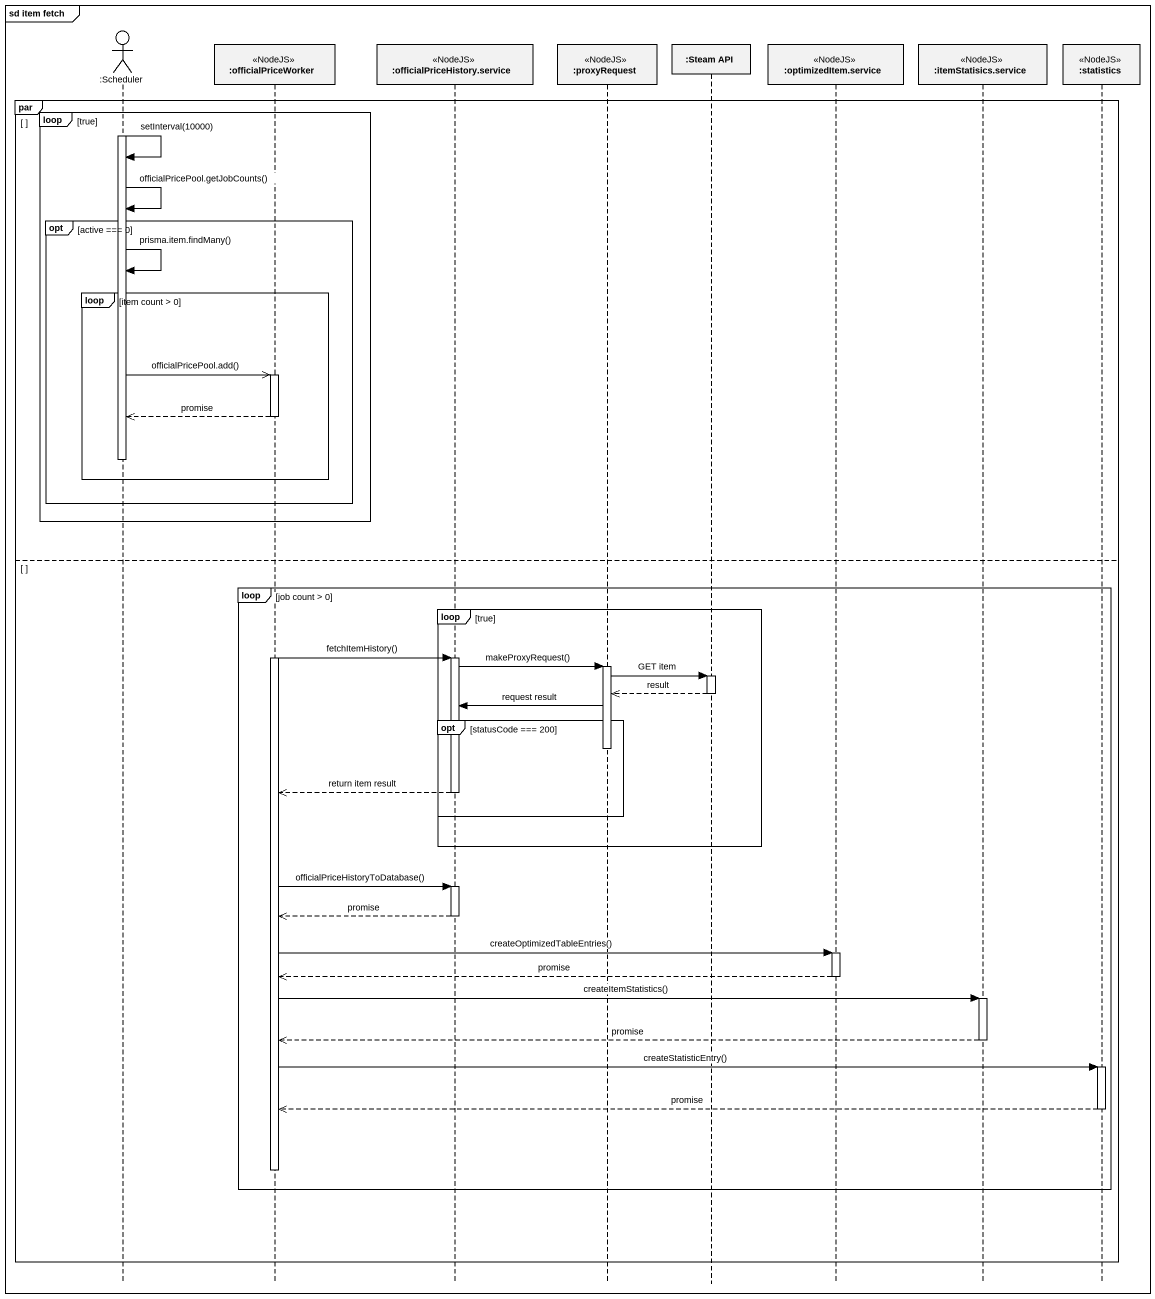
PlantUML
@startuml
mainframe sd item fetch
hide footbox
actor ":Scheduler" as Scheduler
participant ":officialPriceWorker" as officialPriceWorker <<NodeJS>>
participant ":officialPriceHistory.service" as officialPriceHistory_service <<NodeJS>>
participant ":proxyRequest" as proxyRequest <<NodeJS>>
participant ":Steam API" as Steam_API
participant ":optimizedItem.service" as optimizedItem_service <<NodeJS>>
participant ":itemStatisics.service" as itemStatisics_service <<NodeJS>>
participant ":statistics" as statistics <<NodeJS>>

par
  loop true
    activate Scheduler
    Scheduler -> Scheduler : setInterval(10000)
    Scheduler -> Scheduler : officialPricePool.getJobCounts()
    opt active === 0
      Scheduler -> Scheduler : prisma.item.findMany()
      loop item count > 0
        Scheduler ->> officialPriceWorker : officialPricePool.add()
        activate officialPriceWorker
        officialPriceWorker -->> Scheduler : promise
        deactivate Scheduler
      end
    end
  end
else
  loop job count > 0
    loop true
      officialPriceWorker -> officialPriceHistory_service : fetchItemHistory()
      activate officialPriceHistory_service
      officialPriceHistory_service -> proxyRequest : makeProxyRequest()
      activate proxyRequest
      proxyRequest -> Steam_API : GET item
      activate Steam_API
      Steam_API -->> proxyRequest : result
      deactivate Steam_API
      proxyRequest -> officialPriceHistory_service : request result
      opt statusCode === 200
        deactivate proxyRequest
        officialPriceHistory_service -->> officialPriceWorker : return item result
        deactivate officialPriceHistory_service
      end
    end
    officialPriceWorker -> officialPriceHistory_service : officialPriceHistoryToDatabase()
    activate officialPriceHistory_service
    officialPriceHistory_service -->> officialPriceWorker : promise
    deactivate officialPriceHistory_service
    officialPriceWorker -> optimizedItem_service : createOptimizedTableEntries()
    activate optimizedItem_service
    optimizedItem_service -->> officialPriceWorker : promise
    deactivate optimizedItem_service
    officialPriceWorker -> itemStatisics_service : createItemStatistics()
    activate itemStatisics_service
    itemStatisics_service -->> officialPriceWorker : promise
    deactivate itemStatisics_service
    officialPriceWorker -> statistics : createStatisticEntry()
    activate statistics
    statistics -->> officialPriceWorker : promise
    deactivate statistics
    deactivate officialPriceWorker
  end
end
@enduml
